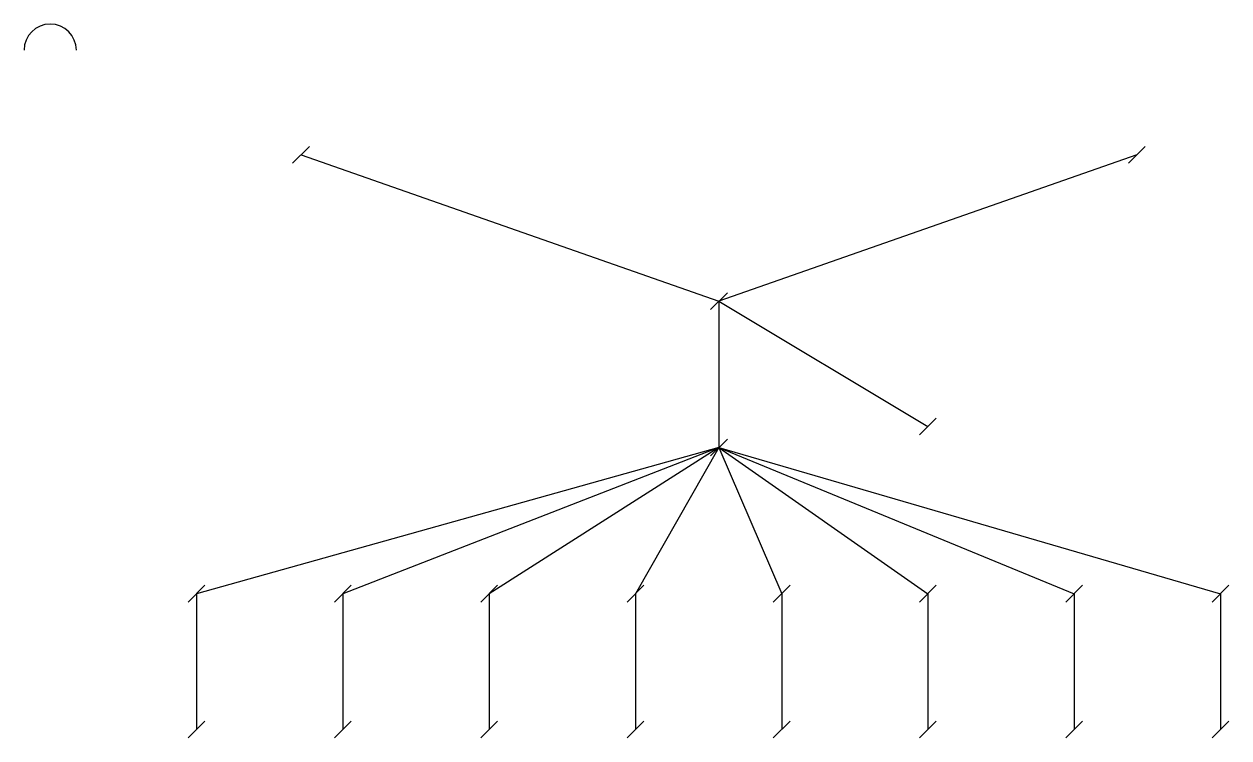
# Model space of a CAD drawing. Header units: millimetres. Extents: x 35 to 1188, y 642 to 1325.
import ezdxf

# ---------------------------------------------------------------- set-up
doc = ezdxf.new("R2010")
doc.units = ezdxf.units.MM

# ---------------------------------------------------------------- blocks, each defined once
blk = doc.blocks.new('VCB-UTILITY')
at = {"layer": 'SYMBOL'}
blk.add_line((-8, -8), (8, 8), dxfattribs=at)
blk = doc.blocks.new('GEN-EMERGENCY')
at = {"layer": 'SYMBOL'}
blk.add_line((-8, -8), (8, 8), dxfattribs=at)
blk = doc.blocks.new('ATS-1')
at = {"layer": 'SYMBOL'}
blk.add_line((-8, -8), (8, 8), dxfattribs=at)
blk = doc.blocks.new('UPS-1')
at = {"layer": 'SYMBOL'}
blk.add_line((-8, -8), (8, 8), dxfattribs=at)
blk = doc.blocks.new('BUSBAR-EM')
at = {"layer": 'SYMBOL'}
blk.add_line((-8, -8), (8, 8), dxfattribs=at)
blk = doc.blocks.new('DB-EM1')
at = {"layer": 'SYMBOL'}
blk.add_line((-8, -8), (8, 8), dxfattribs=at)
blk = doc.blocks.new('LOAD-EM1')
at = {"layer": 'SYMBOL'}
blk.add_line((-8, -8), (8, 8), dxfattribs=at)
blk = doc.blocks.new('DB-EM2')
at = {"layer": 'SYMBOL'}
blk.add_line((-8, -8), (8, 8), dxfattribs=at)
blk = doc.blocks.new('LOAD-EM2')
at = {"layer": 'SYMBOL'}
blk.add_line((-8, -8), (8, 8), dxfattribs=at)
blk = doc.blocks.new('DB-EM3')
at = {"layer": 'SYMBOL'}
blk.add_line((-8, -8), (8, 8), dxfattribs=at)
blk = doc.blocks.new('LOAD-EM3')
at = {"layer": 'SYMBOL'}
blk.add_line((-8, -8), (8, 8), dxfattribs=at)
blk = doc.blocks.new('DB-EM4')
at = {"layer": 'SYMBOL'}
blk.add_line((-8, -8), (8, 8), dxfattribs=at)
blk = doc.blocks.new('LOAD-EM4')
at = {"layer": 'SYMBOL'}
blk.add_line((-8, -8), (8, 8), dxfattribs=at)
blk = doc.blocks.new('DB-EM5')
at = {"layer": 'SYMBOL'}
blk.add_line((-8, -8), (8, 8), dxfattribs=at)
blk = doc.blocks.new('LOAD-EM5')
at = {"layer": 'SYMBOL'}
blk.add_line((-8, -8), (8, 8), dxfattribs=at)
blk = doc.blocks.new('DB-EM6')
at = {"layer": 'SYMBOL'}
blk.add_line((-8, -8), (8, 8), dxfattribs=at)
blk = doc.blocks.new('LOAD-EM6')
at = {"layer": 'SYMBOL'}
blk.add_line((-8, -8), (8, 8), dxfattribs=at)
blk = doc.blocks.new('DB-EM7')
at = {"layer": 'SYMBOL'}
blk.add_line((-8, -8), (8, 8), dxfattribs=at)
blk = doc.blocks.new('LOAD-EM7')
at = {"layer": 'SYMBOL'}
blk.add_line((-8, -8), (8, 8), dxfattribs=at)
blk = doc.blocks.new('DB-EM8')
at = {"layer": 'SYMBOL'}
blk.add_line((-8, -8), (8, 8), dxfattribs=at)
blk = doc.blocks.new('LOAD-EM8')
at = {"layer": 'SYMBOL'}
blk.add_line((-8, -8), (8, 8), dxfattribs=at)

msp = doc.modelspace()

# ---------------------------------------------------------------- linework, layer by layer
at = {"layer": 'SYMBOL'}
msp.add_arc((60, 1300), 25, 0, 180, dxfattribs=at)
at = {"layer": 'WIRE'}
for p, q in [((300, 1200), (700, 1060)), ((1100, 1200), (700, 1060)), ((700, 1060), (700, 920)), ((700, 1060), (900, 940)), ((700, 920), (200, 780)), ((700, 920), (340, 780)), ((700, 920), (480, 780)), ((700, 920), (620, 780)), ((700, 920), (760, 780)), ((700, 920), (900, 780)), ((700, 920), (1040, 780)), ((700, 920), (1180, 780)), ((200, 780), (200, 650)), ((340, 780), (340, 650)), ((480, 780), (480, 650)), ((620, 780), (620, 650)), ((760, 780), (760, 650)), ((900, 780), (900, 650)), ((1040, 780), (1040, 650)), ((1180, 780), (1180, 650))]:
    msp.add_line(p, q, dxfattribs=at)

# ---------------------------------------------------------------- block references
at = {"layer": 'SYMBOL'}
for name, p in [('VCB-UTILITY', (300, 1200)), ('GEN-EMERGENCY', (1100, 1200)), ('ATS-1', (700, 1060)), ('UPS-1', (900, 940)), ('BUSBAR-EM', (700, 920)), ('DB-EM1', (200, 780)), ('DB-EM2', (340, 780)), ('DB-EM3', (480, 780)), ('DB-EM4', (620, 780)), ('DB-EM5', (760, 780)), ('DB-EM6', (900, 780)), ('DB-EM7', (1040, 780)), ('DB-EM8', (1180, 780)), ('LOAD-EM1', (200, 650)), ('LOAD-EM2', (340, 650)), ('LOAD-EM3', (480, 650)), ('LOAD-EM4', (620, 650)), ('LOAD-EM5', (760, 650)), ('LOAD-EM6', (900, 650)), ('LOAD-EM7', (1040, 650)), ('LOAD-EM8', (1180, 650))]:
    msp.add_blockref(name, p, dxfattribs=at)

doc.saveas('drawing.dxf')
